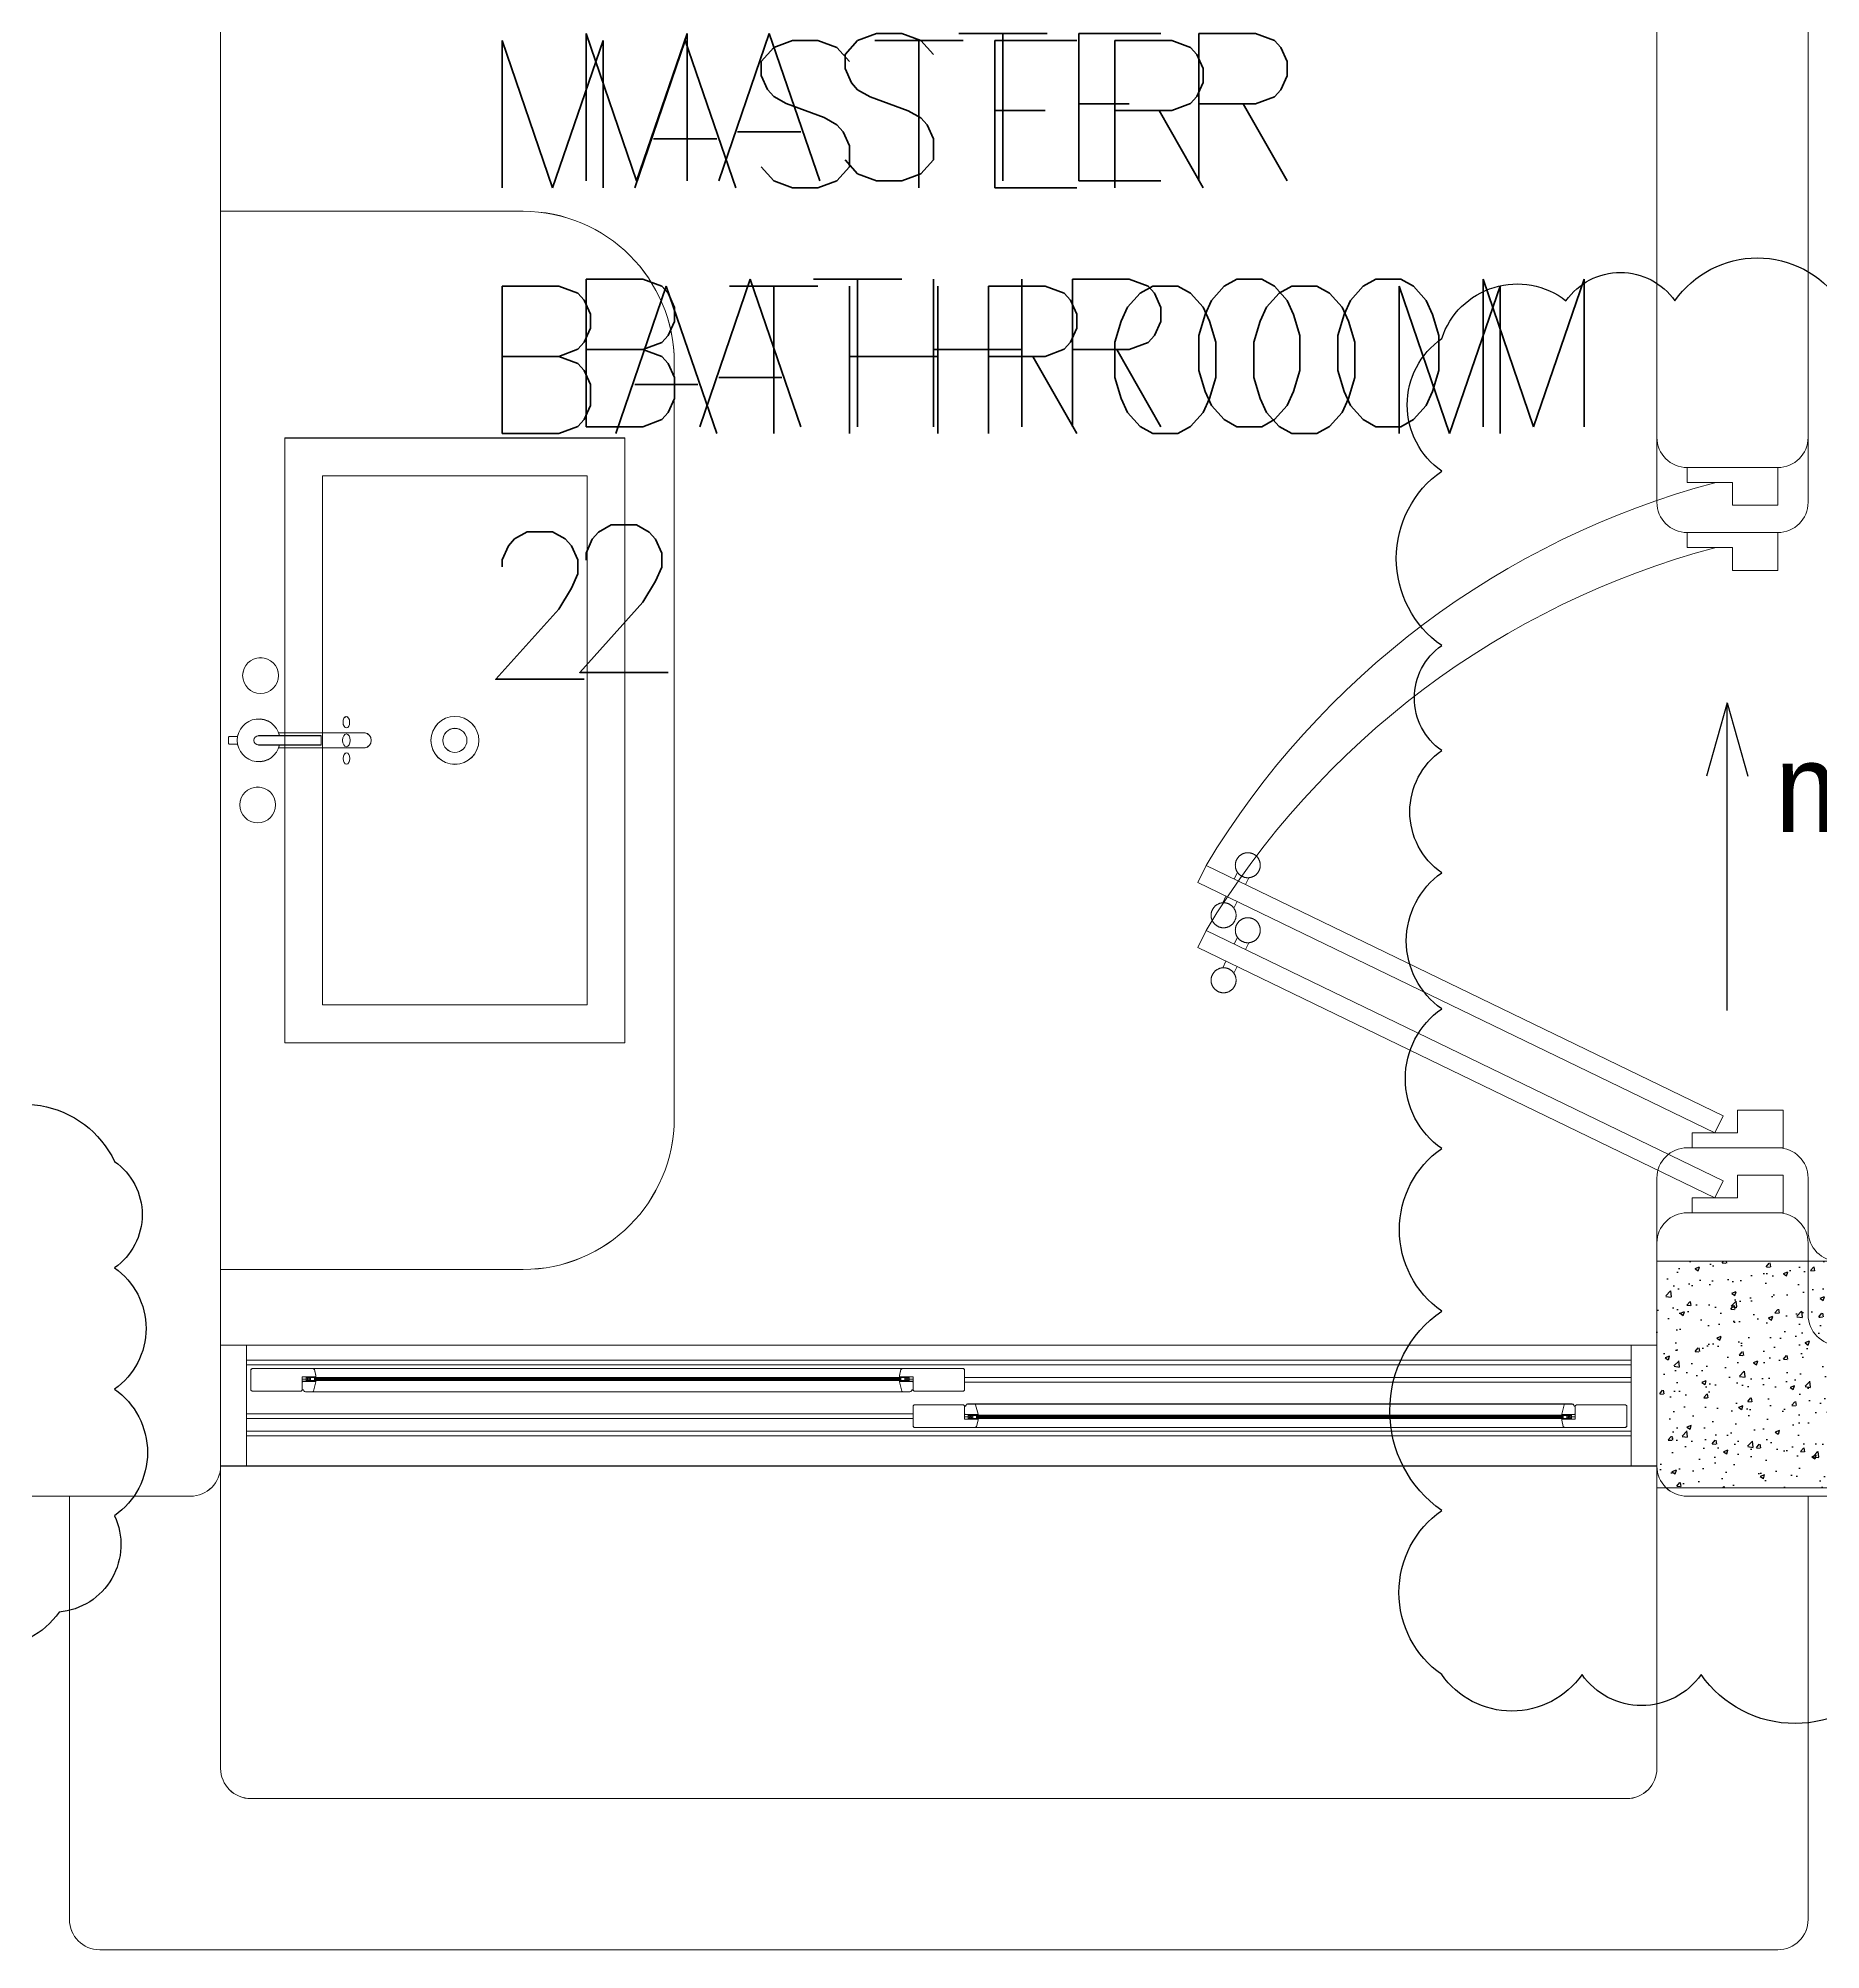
# Model space of a CAD drawing. Header units: metres. Extents: x -232 to 581, y 30 to 789.
# Drawn here: x 231.521 to 233.879, y 656.946 to 659.475 of the extents above; entities that cross this region are included whole.
import ezdxf

# ---------------------------------------------------------------- set-up
doc = ezdxf.new("R2010")
doc.units = ezdxf.units.M
doc.layers.add('1', color=1, linetype='Continuous')
doc.layers.add('HATCH', color=8, linetype='Continuous')
for name, color, linetype, lineweight in [('A-DOOR', 35, 'Continuous', 5), ('A-WALL', 250, 'Continuous', 20), ('baños', 140, 'Continuous', 0), ('Columnas', 7, 'Continuous', 18), ('cristales', 131, 'Continuous', 0), ('muros bajitos', 252, 'Continuous', 5), ('textos', 7, 'Continuous', 0)]:
    doc.layers.add(name, color=color, linetype=linetype, lineweight=lineweight)
doc.styles.get("Standard").update_dxf_attribs({"font": 'arial.ttf'})

# ---------------------------------------------------------------- blocks, each defined once
blk = doc.blocks.new('P90')
at = {"layer": 'A-DOOR'}
for p, q in [((-0.0476, -0.8576), (0.6364, -0.5264)), ((0.6473, -0.5489), (0.6364, -0.5264)), ((-0.0368, -0.88), (0.6473, -0.5489)), ((0.5843, -0.5517), (0.58, -0.5427)), ((0.5992, -0.5445), (0.5949, -0.5355)), ((0.5952, -0.5741), (0.5995, -0.5831)), ((0.6101, -0.5669), (0.6144, -0.5759)), ((-0.0368, -0.88), (-0.0476, -0.8576))]:
    blk.add_line(p, q, dxfattribs=at)
for points in [[(-0.06, -0.02), (-0.06, -0.05), (-0.12, -0.05), (-0.12, 0), (0, 0), (0, -0.02)], [(-0.0668, -0.88), (-0.0668, -0.85), (-0.1268, -0.85), (-0.1268, -0.9), (-0.0068, -0.9), (-0.0068, -0.88)]]:
    blk.add_lwpolyline(points, close=True, dxfattribs=at)
blk.add_arc((-0.3259, -1.105), 1.1228, 31.0139, 75.0797, dxfattribs=at)
for points in [[(0.5812, -0.5096), (0.5857, -0.5096), (0.5933, -0.5141), (0.5977, -0.5218), (0.5977, -0.5306), (0.5933, -0.5383), (0.5856, -0.5427), (0.5767, -0.5427), (0.5691, -0.5383), (0.5647, -0.5306), (0.5647, -0.5217), (0.5691, -0.514), (0.5768, -0.5096), (0.5812, -0.5096)], [(0.6133, -0.5758), (0.6177, -0.5758), (0.6254, -0.5803), (0.6298, -0.5879), (0.6298, -0.5968), (0.6253, -0.6045), (0.6176, -0.6089), (0.6088, -0.6089), (0.6011, -0.6044), (0.5967, -0.5967), (0.5967, -0.5879), (0.6011, -0.5802), (0.6088, -0.5758), (0.6133, -0.5758)]]:
    blk.add_open_spline(points, degree=2, dxfattribs=at)
blk = doc.blocks.new('A$C8d867532')
at = {"layer": 'baños', "linetype": 'Continuous'}
blk.add_line((0.0395, 0.4062, 0), (0.1223, 0.4062, 0.0004), dxfattribs=at)
at = {"layer": 'baños'}
for points in [[(0.0743, 0.8), (0.5243, 0.8), (0.5243, 0), (0.0743, 0)], [(0.1243, 0.75), (0.4743, 0.75), (0.4743, 0.05), (0.1243, 0.05)]]:
    blk.add_lwpolyline(points, close=True, dxfattribs=at)
at = {"layer": 'baños', "linetype": 'Continuous'}
for points, elevation in [([(0.0114, 0.405), (0.0005, 0.405), (0, 0.4043), (0, 0.3957)], 0), ([(0.1223, 0.4062), (0.1223, 0.3939)], 0.0004), ([(0, 0.3957), (0.0005, 0.395), (0.0114, 0.395)], 0)]:
    blk.add_lwpolyline(points, dxfattribs=dict(at, elevation=elevation))
blk.add_lwpolyline([(0.0672, 0.3939, -9.082434), (0.0672, 0.4062)], format="xyb", dxfattribs=at)
at = {"layer": 'baños', "linetype": 'Continuous', "elevation": 0}
for points in [[(0.0333, 0.4, -0.385153), (0.0395, 0.4062), (0.0395, 0.4062)], [(0.0661, 0.4101), (0.1804, 0.4101, -0.363105), (0.1887, 0.4, -0.363105), (0.1804, 0.39), (0.0661, 0.39)], [(0.0333, 0.4, 0.385153), (0.0395, 0.3939), (0.0395, 0.3939)]]:
    blk.add_lwpolyline(points, format="xyb", dxfattribs=at)
at = {"layer": 'baños', "linetype": 'Continuous', "extrusion": (1.31781e-06, -1, -8.43443e-26), "elevation": -0.3939}
blk.add_lwpolyline([(0.1223, 0.0004), (0.0395, 0)], close=True, dxfattribs=at)
at = {"layer": 'baños', "linetype": 'Continuous'}
for centre, radius in [((0.0422, 0.4857), 0.0237), ((0.2993, 0.4), 0.0317), ((0.2993, 0.4), 0.0159), ((0.0384, 0.3146), 0.0237)]:
    blk.add_circle(centre, radius, dxfattribs=at)
at = {"layer": 'baños', "linetype": 'Continuous', "extrusion": (3.61622e-27, 8.43443e-26, -1)}
for centre, major_axis, ratio in [((0.1557, 0.424), (0.00005, -0.0075), 0.581577), ((0.1558, 0.4), (0, -0.0085), 0.599546), ((0.1558, 0.376), (0.00005, -0.0075), 0.581577)]:
    blk.add_ellipse(centre, major_axis=major_axis, ratio=ratio, dxfattribs=at)
at = {"layer": 'baños', "linetype": 'Continuous', "flags": 8}
for tag, p in [('TRADENAME', (0.1887, 0.4, 0)), ('MODELNUMBER', (0.1887, 0.4, 0)), ('MATERIAL', (0.1888, 0.4, 0)), ('PRODUCT', (0.1888, 0.4, 0))]:
    blk.add_attdef(tag, p, '', height=0.0000254, rotation=270.0001, dxfattribs=at)
at = {"layer": 'baños', "linetype": 'Continuous'}
for tag, p in [('MATERIAL', (0.299, 0.3999)), ('PRODUCT', (0.299, 0.3999)), ('TRADENAME', (0.2991, 0.3999)), ('MODELNUMBER', (0.2991, 0.3999))]:
    blk.add_attdef(tag, p, '', height=0.0000254, rotation=90.0001, dxfattribs=at)
blk = doc.blocks.new('21.11.2025 LN09 2DO NIVEL')
at = {"layer": 'A-DOOR', "color": 18, "true_color": 0x000000}
for p, q in [((270.4285, 140.4014), (272.3285, 140.4014)), ((270.4625, 140.2414), (270.4625, 140.4014)), ((270.4625, 140.3814), (272.2945, 140.3814)), ((272.2945, 140.2414), (272.2945, 140.4014)), ((272.3285, 140.4014), (272.3285, 140.2414)), ((270.4625, 140.3754), (272.2945, 140.3754)), ((270.4685, 140.3689), (270.47, 140.3704)), ((270.4685, 140.3419), (270.4685, 140.3689)), ((270.47, 140.3704), (270.5506, 140.3704)), ((270.554, 140.3594), (270.5365, 140.3594)), ((270.5365, 140.3594), (270.5365, 140.3419)), ((270.5365, 140.3564), (270.5415, 140.3564)), ((270.5365, 140.3564), (270.5415, 140.3564)), ((270.5415, 140.3584), (270.5475, 140.3544)), ((270.5415, 140.3544), (270.5475, 140.3584)), ((270.5506, 140.3704), (270.5525, 140.369)), ((270.5506, 140.3704), (271.3304, 140.3704)), ((270.5525, 140.369), (270.5545, 140.3609)), ((270.5545, 140.3599), (270.554, 140.3594)), ((270.5545, 140.3609), (270.5545, 140.3599)), ((271.3285, 140.369), (271.3265, 140.3609)), ((271.3265, 140.3609), (271.3265, 140.3599)), ((271.3265, 140.3599), (271.327, 140.3594)), ((271.327, 140.3594), (271.3445, 140.3594)), ((271.3304, 140.3704), (271.3285, 140.369)), ((271.411, 140.3704), (271.3304, 140.3704)), ((271.3395, 140.3584), (271.3335, 140.3544)), ((271.3395, 140.3544), (271.3335, 140.3584)), ((271.3445, 140.3564), (271.3395, 140.3564)), ((271.3445, 140.3564), (271.3395, 140.3564)), ((271.3445, 140.3594), (271.3445, 140.3419)), ((271.4125, 140.3689), (271.411, 140.3704)), ((271.4125, 140.3419), (271.4125, 140.3689)), ((272.2945, 140.3584), (271.4125, 140.3584)), ((270.47, 140.3404), (270.4685, 140.3419)), ((270.535, 140.3404), (270.47, 140.3404)), ((270.5365, 140.3419), (270.535, 140.3404)), ((271.3313, 140.3394), (270.5497, 140.3394)), ((271.3445, 140.3419), (271.346, 140.3404)), ((271.346, 140.3404), (271.411, 140.3404)), ((271.4125, 140.3419), (271.411, 140.3404)), ((272.2945, 140.3524), (271.4125, 140.3524)), ((271.3445, 140.3104), (270.4625, 140.3104)), ((271.346, 140.3224), (271.3445, 140.3209)), ((271.3445, 140.3209), (271.3445, 140.2939)), ((271.411, 140.3224), (271.346, 140.3224)), ((271.4125, 140.3209), (271.411, 140.3224)), ((271.4125, 140.3034), (271.4125, 140.3209)), ((271.4125, 140.3064), (271.4175, 140.3064)), ((271.4125, 140.3064), (271.4175, 140.3064)), ((271.4175, 140.3044), (271.4235, 140.3084)), ((271.4175, 140.3084), (271.4235, 140.3044)), ((271.4257, 140.3234), (272.2073, 140.3234)), ((272.2155, 140.3044), (272.2095, 140.3084)), ((272.2155, 140.3084), (272.2095, 140.3044)), ((272.2205, 140.3064), (272.2155, 140.3064)), ((272.2205, 140.3064), (272.2155, 140.3064)), ((272.2205, 140.3209), (272.222, 140.3224)), ((272.2205, 140.3034), (272.2205, 140.3209)), ((272.222, 140.3224), (272.287, 140.3224)), ((272.287, 140.3224), (272.2885, 140.3209)), ((272.2885, 140.3209), (272.2885, 140.2939)), ((271.3445, 140.3044), (270.4625, 140.3044)), ((270.4625, 140.2874), (272.2945, 140.2874)), ((270.4625, 140.2814), (272.2945, 140.2814)), ((271.3445, 140.2939), (271.346, 140.2924)), ((271.346, 140.2924), (271.4266, 140.2924)), ((271.43, 140.3034), (271.4125, 140.3034)), ((271.4266, 140.2924), (271.4285, 140.2939)), ((272.2064, 140.2924), (271.4266, 140.2924)), ((271.4285, 140.2939), (271.4305, 140.3019)), ((271.4305, 140.3029), (271.43, 140.3034)), ((271.4305, 140.3019), (271.4305, 140.3029)), ((272.2025, 140.3029), (272.203, 140.3034)), ((272.2025, 140.3019), (272.2025, 140.3029)), ((272.2045, 140.2939), (272.2025, 140.3019)), ((272.203, 140.3034), (272.2205, 140.3034)), ((272.2064, 140.2924), (272.2045, 140.2939)), ((272.287, 140.2924), (272.2064, 140.2924)), ((272.2885, 140.2939), (272.287, 140.2924)), ((270.4285, 140.2414), (272.3285, 140.2414))]:
    blk.add_line(p, q, dxfattribs=at)
for points in [[(270.5365, 140.3564), (270.5415, 140.3564), (270.5415, 140.3564), (270.5365, 140.3564)], [(270.5415, 140.3584), (270.5475, 140.3584), (270.5475, 140.3544), (270.5415, 140.3544)], [(270.5415, 140.3544), (271.3395, 140.3544), (271.3395, 140.3584), (270.5415, 140.3584)], [(270.5415, 140.3584), (271.3395, 140.3584), (271.3395, 140.3544), (270.5415, 140.3544)], [(270.554, 140.3594), (270.542, 140.3594), (270.542, 140.3584), (270.554, 140.3584)], [(270.5475, 140.3584), (270.5525, 140.3584), (270.5525, 140.3544), (270.5475, 140.3544)], [(271.327, 140.3594), (271.339, 140.3594), (271.339, 140.3584), (271.327, 140.3584)], [(271.3335, 140.3584), (271.3285, 140.3584), (271.3285, 140.3544), (271.3335, 140.3544)], [(271.3395, 140.3584), (271.3335, 140.3584), (271.3335, 140.3544), (271.3395, 140.3544)], [(271.3445, 140.3564), (271.3395, 140.3564), (271.3395, 140.3564), (271.3445, 140.3564)], [(270.554, 140.3544), (270.542, 140.3544), (270.542, 140.3534), (270.554, 140.3534)], [(271.327, 140.3544), (271.339, 140.3544), (271.339, 140.3534), (271.327, 140.3534)], [(271.4125, 140.3064), (271.4175, 140.3064), (271.4175, 140.3064), (271.4125, 140.3064)], [(272.2155, 140.3084), (271.4175, 140.3084), (271.4175, 140.3044), (272.2155, 140.3044)], [(272.2155, 140.3044), (271.4175, 140.3044), (271.4175, 140.3084), (272.2155, 140.3084)], [(271.4175, 140.3044), (271.4235, 140.3044), (271.4235, 140.3084), (271.4175, 140.3084)], [(271.43, 140.3084), (271.418, 140.3084), (271.418, 140.3094), (271.43, 140.3094)], [(271.4235, 140.3044), (271.4285, 140.3044), (271.4285, 140.3084), (271.4235, 140.3084)], [(272.203, 140.3084), (272.215, 140.3084), (272.215, 140.3094), (272.203, 140.3094)], [(272.2095, 140.3044), (272.2045, 140.3044), (272.2045, 140.3084), (272.2095, 140.3084)], [(272.2155, 140.3044), (272.2095, 140.3044), (272.2095, 140.3084), (272.2155, 140.3084)], [(272.2205, 140.3064), (272.2155, 140.3064), (272.2155, 140.3064), (272.2205, 140.3064)], [(271.43, 140.3034), (271.418, 140.3034), (271.418, 140.3044), (271.43, 140.3044)], [(272.203, 140.3034), (272.215, 140.3034), (272.215, 140.3044), (272.203, 140.3044)]]:
    blk.add_lwpolyline(points, close=True, dxfattribs=at)
for points in [[(270.5387, 140.3409, 0.341999), (270.5367, 140.3424), (270.5365, 140.3428), (270.5365, 140.3524), (270.5375, 140.3534), (270.5545, 140.3534), (270.5545, 140.3529), (270.5512, 140.3405, -0.339454), (270.5497, 140.3394), (270.5406, 140.3394, -0.341999)], [(271.3424, 140.3409, -0.341999), (271.3443, 140.3424), (271.3445, 140.3428), (271.3445, 140.3524), (271.3435, 140.3534), (271.3265, 140.3534), (271.3265, 140.3529), (271.3298, 140.3405, 0.339454), (271.3313, 140.3394), (271.3404, 140.3394, 0.341999)], [(271.4147, 140.3219, -0.341999), (271.4127, 140.3204), (271.4125, 140.3201), (271.4125, 140.3104), (271.4135, 140.3094), (271.4305, 140.3094), (271.4305, 140.3099), (271.4272, 140.3223, 0.339454), (271.4257, 140.3234), (271.4166, 140.3234, 0.341999)], [(272.2184, 140.3219, 0.341999), (272.2203, 140.3204), (272.2205, 140.3201), (272.2205, 140.3104), (272.2195, 140.3094), (272.2025, 140.3094), (272.2025, 140.3099), (272.2058, 140.3223, -0.339454), (272.2073, 140.3234), (272.2164, 140.3234, -0.341999)]]:
    blk.add_lwpolyline(points, format="xyb", close=True, dxfattribs=at)
at = {"layer": 'A-WALL', "color": 18, "true_color": 0x000000}
for p, q in [((272.5285, 141.5164), (272.5285, 144.8374)), ((272.3285, 143.8115), (272.3285, 141.5164)), ((270.4285, 142.7524), (270.4285, 140.2414)), ((272.3685, 141.4764), (272.4885, 141.4764)), ((272.3685, 140.5764), (272.4885, 140.5764)), ((272.3285, 140.5364), (272.3285, 140.2414)), ((272.5285, 140.5364), (272.5285, 140.4414)), ((270.3885, 140.2014), (269.3935, 140.2014)), ((273.5136, 140.2014), (272.3685, 140.2014))]:
    blk.add_line(p, q, dxfattribs=at)
for centre, start, end in [((272.3685, 141.5164), 180, 270), ((272.4885, 141.5164), 270, 0), ((272.3685, 140.5364), 90, 180), ((272.4885, 140.5364), 0, 90), ((272.5685, 140.4414), 180, 270), ((270.3885, 140.2414), 270, 0), ((272.3685, 140.2414), 180, 270)]:
    blk.add_arc(centre, 0.04, start, end, dxfattribs=at)
at = {"layer": 'baños', "color": 18, "true_color": 0x000000}
for p, q in [((270.8285, 141.9014), (270.4285, 141.9014)), ((271.0285, 141.7014), (271.0285, 140.7014)), ((270.8285, 140.5014), (270.4285, 140.5014))]:
    blk.add_line(p, q, dxfattribs=at)
for centre, start, end in [((270.8285, 141.7014), 0, 90), ((270.8285, 140.7014), 270, 0)]:
    blk.add_arc(centre, 0.2, start, end, dxfattribs=at)
at = {"layer": 'cristales', "color": 18, "true_color": 0x000000, "const_width": 0.004}
for points in [[(270.5525, 140.3564), (271.3285, 140.3564)], [(272.2045, 140.3064), (271.4285, 140.3064)]]:
    blk.add_lwpolyline(points, dxfattribs=at)
at = {"layer": 'muros bajitos', "color": 18, "true_color": 0x000000}
for p, q in [((270.4285, 140.2414), (270.4285, 139.8414)), ((272.3285, 140.2414), (272.3285, 139.8414)), ((270.2285, 140.2014), (270.2285, 139.6414)), ((272.5285, 140.2014), (272.5285, 139.6414)), ((272.2885, 139.8014), (270.4685, 139.8014)), ((272.4885, 139.6014), (270.2685, 139.6014))]:
    blk.add_line(p, q, dxfattribs=at)
for centre, start, end in [((270.4685, 139.8414), 180, 270), ((272.2885, 139.8414), 270, 0), ((270.2685, 139.6414), 180, 270), ((272.4885, 139.6414), 270, 0)]:
    blk.add_arc(centre, 0.04, start, end, dxfattribs=at)
at = {"layer": '1', "color": 18, "true_color": 0x000000}
ref = blk.add_blockref('A$C8d867532', (270.4391, 140.8014), dxfattribs=at)
ref.add_attrib('MATERIAL', 'VITREOUS CHINA', (270.7381, 141.2016), dxfattribs={"layer": 'baños', "linetype": 'Continuous', "height": 0.0000254, "rotation": 270.0001})
ref.add_attrib('PRODUCT', 'BATHROOM SINK', (270.7381, 141.2016), dxfattribs={"layer": 'baños', "linetype": 'Continuous', "height": 0.0000254, "rotation": 270.0001})
ref.add_attrib('TRADENAME', 'VOX', (270.7381, 141.2014), dxfattribs={"layer": 'baños', "linetype": 'Continuous', "height": 0.0000254, "rotation": 270.0001})
ref.add_attrib('MODELNUMBER', 'K-5373', (270.7382, 141.2014), dxfattribs={"layer": 'baños', "linetype": 'Continuous', "height": 0.0000254, "rotation": 270.0001})
ref.add_attrib('MATERIAL', 'BRASS', (270.6279, 141.2014, 0), dxfattribs={"layer": 'baños', "linetype": 'Continuous', "height": 0.0000254, "rotation": 90.0001})
ref.add_attrib('PRODUCT', 'FAUCETS', (270.6279, 141.2013, 0), dxfattribs={"layer": 'baños', "linetype": 'Continuous', "height": 0.0000254, "rotation": 90.0001})
ref.add_attrib('TRADENAME', 'PURIST', (270.6278, 141.2013, 0), dxfattribs={"layer": 'baños', "linetype": 'Continuous', "height": 0.0000254, "rotation": 90.0001})
ref.add_attrib('MODELNUMBER', 'K-14404-4A', (270.6278, 141.2013, 0), dxfattribs={"layer": 'baños', "linetype": 'Continuous', "height": 0.0000254, "rotation": 90.0001})
at = {"layer": 'A-DOOR', "color": 18, "true_color": 0x000000, "xscale": -1}
blk.add_blockref('P90', (272.3685, 141.4764), dxfattribs=at)
at = {"layer": 'baños', "color": 18, "linetype": 'Continuous', "true_color": 0x000000, "flags": 8}
for tag, p in [('TRADENAME', (265.5139, 159.7825, 0)), ('MODELNUMBER', (265.5139, 159.7825, 0)), ('PRODUCT', (265.5139, 159.7825, 0)), ('MATERIAL', (265.5139, 159.7824, 0)), ('MODELNUMBER', (266.6886, 159.7825, 0)), ('PRODUCT', (266.6886, 159.7825, 0)), ('TRADENAME', (266.6886, 159.7825, 0)), ('MATERIAL', (266.6886, 159.7824, 0))]:
    blk.add_attdef(tag, p, '', height=0.0000254, rotation=180.0001, dxfattribs=at)
at = {"layer": 'textos', "color": 18, "true_color": 0x000000, "insert": (270.8784, 141.2914), "char_height": 0.195, "width": 1.854973, "attachment_point": 7}
blk.add_mtext('{\\Fromans|c0;MASTER BATHROOM\\P2}', dxfattribs=at)
blk = doc.blocks.new('A$C89702949')
at = {"layer": 'HATCH'}
h = blk.add_hatch(dxfattribs=at)
h.set_pattern_fill('AR-CONC', color=256, scale=0.00032)
h.set_pattern_definition([(50, (114.33107, 55.238796), (0.058299094, -0.005100507), [0.006096, -0.067056]), (355, (114.33107, 55.238796), (-0.011277895, 0.06113819), [0.0048768, -0.053644987]), (100.451445, (114.33593, 55.23837), (0.0470212, 0.05603768), [0.005180803, -0.056988878]), (46.1842, (114.33107, 55.25505), (0.086745293, -0.013453545), [0.009144, -0.100584]), (96.63556, (114.3383, 55.25393), (0.07596932, 0.07917636), [0.00777121, -0.085483395]), (351.18415, (114.33107, 55.25505), (0.07596932, 0.07917636), [0.00731519, -0.080467114]), (21, (114.3392, 55.25099), (0.048516605, -0.032724863), [0.006096, -0.067056]), (326, (114.3392, 55.25099), (0.01977665, 0.05894015), [0.0048768, -0.0536448]), (71.451445, (114.34324, 55.24826), (0.068293254, 0.026215286), [0.005180803, -0.05698878]), (37.5, (114.331071, 55.238796), (0.000988353, 0.0270576124), [0, -0.05299456, 0, -0.0544576, 0, -0.053848]), (7.5, (114.33107, 55.238796), (0.021382292, 0.032057784), [0, -0.03104896, 0, -0.05177536, 0, -0.0205232]), (327.5, (114.312946, 55.238796), (0.0433889905, -0.001833198), [0, -0.02032, 0, -0.0633984, 0, -0.0841248]), (317.5, (114.304818, 55.238796), (0.047401338, 0.008136477), [0, -0.026416, 0, -0.04210304, 0, -0.0597408])])
h.paths.add_polyline_path([(15.3, 0.3), (15.3, 0), (16.1, 0), (16.1, 0.3)])
at = {"layer": 'Columnas'}
blk.add_lwpolyline([(15.3, 0.3), (15.3, 0), (16.1, 0), (16.1, 0.3)], close=True, dxfattribs=at)
blk = doc.blocks.new('20.03.2026 LN 09 SEGUNDO NIVEL ARQ')
at = {"layer": 'A-DOOR', "color": 5}
for p, q in [((88.6959, -62.2986), (90.5959, -62.2986)), ((88.7299, -62.4586), (88.7299, -62.2986)), ((90.5619, -62.4586), (90.5619, -62.2986)), ((90.5959, -62.2986), (90.5959, -62.4586)), ((88.7299, -62.3186), (90.5619, -62.3186)), ((88.7299, -62.3246), (90.5619, -62.3246)), ((88.7359, -62.3311), (88.7374, -62.3296)), ((88.7359, -62.3581), (88.7359, -62.3311)), ((88.7374, -62.3296), (88.8181, -62.3296)), ((88.8181, -62.3296), (88.8199, -62.3311)), ((88.8181, -62.3296), (89.5978, -62.3296)), ((88.8199, -62.3311), (88.8219, -62.3391)), ((89.5959, -62.3311), (89.5939, -62.3391)), ((89.5978, -62.3296), (89.5959, -62.3311)), ((89.6784, -62.3296), (89.5978, -62.3296)), ((89.6799, -62.3311), (89.6784, -62.3296)), ((89.6799, -62.3581), (89.6799, -62.3311)), ((88.7374, -62.3596), (88.7359, -62.3581)), ((88.8024, -62.3596), (88.7374, -62.3596)), ((88.8039, -62.3581), (88.8024, -62.3596)), ((88.8214, -62.3406), (88.8039, -62.3406)), ((88.8039, -62.3406), (88.8039, -62.3581)), ((88.8039, -62.3436), (88.8089, -62.3436)), ((88.8039, -62.3436), (88.8089, -62.3436)), ((88.8089, -62.3416), (88.8149, -62.3456)), ((88.8089, -62.3456), (88.8149, -62.3416)), ((89.5987, -62.3606), (88.8172, -62.3606)), ((88.8219, -62.3401), (88.8214, -62.3406)), ((88.8219, -62.3391), (88.8219, -62.3401)), ((89.5939, -62.3391), (89.5939, -62.3401)), ((89.5939, -62.3401), (89.5944, -62.3406)), ((89.5944, -62.3406), (89.6119, -62.3406)), ((89.6069, -62.3416), (89.6009, -62.3456)), ((89.6069, -62.3456), (89.6009, -62.3416)), ((89.6119, -62.3436), (89.6069, -62.3436)), ((89.6119, -62.3436), (89.6069, -62.3436)), ((89.6119, -62.3406), (89.6119, -62.3581)), ((89.6119, -62.3581), (89.6134, -62.3596)), ((89.6134, -62.3596), (89.6784, -62.3596)), ((89.6799, -62.3581), (89.6784, -62.3596)), ((90.5619, -62.3416), (89.6799, -62.3416)), ((90.5619, -62.3476), (89.6799, -62.3476)), ((89.6134, -62.3776), (89.6119, -62.3791)), ((89.6119, -62.3791), (89.6119, -62.4061)), ((89.6784, -62.3776), (89.6134, -62.3776)), ((89.6799, -62.3791), (89.6784, -62.3776)), ((89.6799, -62.3966), (89.6799, -62.3791)), ((89.6932, -62.3766), (90.4747, -62.3766)), ((90.4879, -62.3791), (90.4894, -62.3776)), ((90.4879, -62.3966), (90.4879, -62.3791)), ((90.4894, -62.3776), (90.5544, -62.3776)), ((90.5544, -62.3776), (90.5559, -62.3791)), ((90.5559, -62.3791), (90.5559, -62.4061)), ((89.6119, -62.3896), (88.7299, -62.3896)), ((89.6119, -62.3956), (88.7299, -62.3956)), ((88.7299, -62.4126), (90.5619, -62.4126)), ((89.6119, -62.4061), (89.6134, -62.4076)), ((89.6134, -62.4076), (89.6941, -62.4076)), ((89.6799, -62.3936), (89.6849, -62.3936)), ((89.6799, -62.3936), (89.6849, -62.3936)), ((89.6974, -62.3966), (89.6799, -62.3966)), ((89.6849, -62.3956), (89.6909, -62.3916)), ((89.6849, -62.3916), (89.6909, -62.3956)), ((89.6941, -62.4076), (89.6959, -62.4062)), ((90.4738, -62.4076), (89.6941, -62.4076)), ((89.6959, -62.4062), (89.6979, -62.3981)), ((89.6979, -62.3971), (89.6974, -62.3966)), ((89.6979, -62.3981), (89.6979, -62.3971)), ((90.4699, -62.3971), (90.4704, -62.3966)), ((90.4699, -62.3981), (90.4699, -62.3971)), ((90.4719, -62.4062), (90.4699, -62.3981)), ((90.4704, -62.3966), (90.4879, -62.3966)), ((90.4738, -62.4076), (90.4719, -62.4062)), ((90.5544, -62.4076), (90.4738, -62.4076)), ((90.4829, -62.3956), (90.4769, -62.3916)), ((90.4829, -62.3916), (90.4769, -62.3956)), ((90.4879, -62.3936), (90.4829, -62.3936)), ((90.4879, -62.3936), (90.4829, -62.3936)), ((90.5559, -62.4061), (90.5544, -62.4076)), ((88.7299, -62.4186), (90.5619, -62.4186)), ((88.6959, -62.4586), (90.5959, -62.4586))]:
    blk.add_line(p, q, dxfattribs=at)
for points in [[(88.8039, -62.3436), (88.8089, -62.3436), (88.8089, -62.3436), (88.8039, -62.3436)], [(88.8089, -62.3416), (88.8149, -62.3416), (88.8149, -62.3456), (88.8089, -62.3456)], [(88.8089, -62.3456), (89.6069, -62.3456), (89.6069, -62.3416), (88.8089, -62.3416)], [(88.8089, -62.3416), (89.6069, -62.3416), (89.6069, -62.3456), (88.8089, -62.3456)], [(88.8214, -62.3406), (88.8094, -62.3406), (88.8094, -62.3416), (88.8214, -62.3416)], [(88.8214, -62.3456), (88.8094, -62.3456), (88.8094, -62.3466), (88.8214, -62.3466)], [(88.8149, -62.3416), (88.8199, -62.3416), (88.8199, -62.3456), (88.8149, -62.3456)], [(89.5944, -62.3406), (89.6064, -62.3406), (89.6064, -62.3416), (89.5944, -62.3416)], [(89.5944, -62.3456), (89.6064, -62.3456), (89.6064, -62.3466), (89.5944, -62.3466)], [(89.6009, -62.3416), (89.5959, -62.3416), (89.5959, -62.3456), (89.6009, -62.3456)], [(89.6069, -62.3416), (89.6009, -62.3416), (89.6009, -62.3456), (89.6069, -62.3456)], [(89.6119, -62.3436), (89.6069, -62.3436), (89.6069, -62.3436), (89.6119, -62.3436)], [(89.6799, -62.3936), (89.6849, -62.3936), (89.6849, -62.3936), (89.6799, -62.3936)], [(90.4829, -62.3916), (89.6849, -62.3916), (89.6849, -62.3956), (90.4829, -62.3956)], [(90.4829, -62.3956), (89.6849, -62.3956), (89.6849, -62.3916), (90.4829, -62.3916)], [(89.6849, -62.3956), (89.6909, -62.3956), (89.6909, -62.3916), (89.6849, -62.3916)], [(89.6974, -62.3916), (89.6854, -62.3916), (89.6854, -62.3906), (89.6974, -62.3906)], [(89.6974, -62.3966), (89.6854, -62.3966), (89.6854, -62.3956), (89.6974, -62.3956)], [(89.6909, -62.3956), (89.6959, -62.3956), (89.6959, -62.3916), (89.6909, -62.3916)], [(90.4704, -62.3916), (90.4824, -62.3916), (90.4824, -62.3906), (90.4704, -62.3906)], [(90.4704, -62.3966), (90.4824, -62.3966), (90.4824, -62.3956), (90.4704, -62.3956)], [(90.4769, -62.3956), (90.4719, -62.3956), (90.4719, -62.3916), (90.4769, -62.3916)], [(90.4829, -62.3956), (90.4769, -62.3956), (90.4769, -62.3916), (90.4829, -62.3916)], [(90.4879, -62.3936), (90.4829, -62.3936), (90.4829, -62.3936), (90.4879, -62.3936)]]:
    blk.add_lwpolyline(points, close=True, dxfattribs=at)
for points in [[(88.8061, -62.3591, 0.341999), (88.8041, -62.3576), (88.8039, -62.3573), (88.8039, -62.3476), (88.8049, -62.3466), (88.8219, -62.3466), (88.8219, -62.3471), (88.8186, -62.3595, -0.339454), (88.8172, -62.3606), (88.808, -62.3606, -0.341999)], [(89.6098, -62.3591, -0.341999), (89.6117, -62.3576), (89.6119, -62.3573), (89.6119, -62.3476), (89.6109, -62.3466), (89.5939, -62.3466), (89.5939, -62.3471), (89.5972, -62.3595, 0.339454), (89.5987, -62.3606), (89.6078, -62.3606, 0.341999)], [(89.6821, -62.3781, -0.341999), (89.6801, -62.3796), (89.6799, -62.38), (89.6799, -62.3896), (89.6809, -62.3906), (89.6979, -62.3906), (89.6979, -62.3901), (89.6946, -62.3777, 0.339454), (89.6932, -62.3766), (89.684, -62.3766, 0.341999)], [(90.4858, -62.3781, 0.341999), (90.4877, -62.3796), (90.4879, -62.38), (90.4879, -62.3896), (90.4869, -62.3906), (90.4699, -62.3906), (90.4699, -62.3901), (90.4732, -62.3777, -0.339454), (90.4747, -62.3766), (90.4838, -62.3766, -0.341999)]]:
    blk.add_lwpolyline(points, format="xyb", close=True, dxfattribs=at)
at = {"layer": 'A-WALL', "color": 5}
for p, q in [((90.7959, -61.0977), (90.7959, -57.8777)), ((90.5959, -58.8886), (90.5959, -61.0977)), ((88.6959, -59.9477), (88.6959, -62.4586)), ((90.6359, -61.1377), (90.7559, -61.1377)), ((90.6359, -62.0377), (90.7559, -62.0377)), ((90.5959, -62.0777), (90.5959, -62.4586)), ((90.7959, -62.0777), (90.7959, -62.1477)), ((88.6559, -62.4986), (87.7359, -62.4986)), ((91.781, -62.4986), (90.6359, -62.4986))]:
    blk.add_line(p, q, dxfattribs=at)
for centre, start, end in [((90.6359, -61.0977), 180, 270), ((90.7559, -61.0977), 270, 0), ((90.6359, -62.0777), 90, 180), ((90.7559, -62.0777), 0, 90), ((90.8359, -62.1477), 180, 270), ((88.6559, -62.4586), 270, 0), ((90.6359, -62.4586), 180, 270)]:
    blk.add_arc(centre, 0.04, start, end, dxfattribs=at)
at = {"layer": 'baños', "color": 5}
for p, q in [((89.0959, -60.7986), (88.6959, -60.7986)), ((89.2959, -60.9986), (89.2959, -61.9986)), ((89.0959, -62.1986), (88.6959, -62.1986))]:
    blk.add_line(p, q, dxfattribs=at)
for centre, start, end in [((89.0959, -60.9986), 0, 90), ((89.0959, -61.9986), 270, 0)]:
    blk.add_arc(centre, 0.2, start, end, dxfattribs=at)
at = {"layer": 'cristales', "color": 5, "const_width": 0.004}
for points in [[(88.8199, -62.3436), (89.5959, -62.3436)], [(90.4719, -62.3936), (89.6959, -62.3936)]]:
    blk.add_lwpolyline(points, dxfattribs=at)
at = {"layer": 'muros bajitos', "color": 5}
for p, q in [((88.6959, -62.4586), (88.6959, -62.8586)), ((90.5959, -62.4586), (90.5959, -62.8586)), ((88.4959, -62.4986), (88.4959, -63.0586)), ((90.7959, -62.4986), (90.7959, -63.0586)), ((90.5559, -62.8986), (88.7359, -62.8986)), ((90.7559, -63.0986), (88.5359, -63.0986))]:
    blk.add_line(p, q, dxfattribs=at)
for centre, start, end in [((88.7359, -62.8586), 180, 270), ((90.5559, -62.8586), 270, 0), ((88.5359, -63.0586), 180, 270), ((90.7559, -63.0586), 270, 0)]:
    blk.add_arc(centre, 0.04, start, end, dxfattribs=at)
at = {"color": 5}
blk.add_blockref('A$C89702949', (75.2959, -62.4877), dxfattribs=at)
at = {"layer": '1', "color": 5}
ref = blk.add_blockref('A$C8d867532', (88.7065, -61.8986), dxfattribs=at)
ref.add_attrib('MATERIAL', 'VITREOUS CHINA', (89.0055, -61.4985), dxfattribs={"layer": 'baños', "linetype": 'Continuous', "height": 0.0000254, "rotation": 270.0001})
ref.add_attrib('PRODUCT', 'BATHROOM SINK', (89.0055, -61.4985), dxfattribs={"layer": 'baños', "linetype": 'Continuous', "height": 0.0000254, "rotation": 270.0001})
ref.add_attrib('TRADENAME', 'VOX', (89.0056, -61.4987), dxfattribs={"layer": 'baños', "linetype": 'Continuous', "height": 0.0000254, "rotation": 270.0001})
ref.add_attrib('MODELNUMBER', 'K-5373', (89.0056, -61.4986), dxfattribs={"layer": 'baños', "linetype": 'Continuous', "height": 0.0000254, "rotation": 270.0001})
ref.add_attrib('MATERIAL', 'BRASS', (88.8953, -61.4987, 0), dxfattribs={"layer": 'baños', "linetype": 'Continuous', "height": 0.0000254, "rotation": 90.0001})
ref.add_attrib('PRODUCT', 'FAUCETS', (88.8953, -61.4988, 0), dxfattribs={"layer": 'baños', "linetype": 'Continuous', "height": 0.0000254, "rotation": 90.0001})
ref.add_attrib('TRADENAME', 'PURIST', (88.8952, -61.4987, 0), dxfattribs={"layer": 'baños', "linetype": 'Continuous', "height": 0.0000254, "rotation": 90.0001})
ref.add_attrib('MODELNUMBER', 'K-14404-4A', (88.8952, -61.4988, 0), dxfattribs={"layer": 'baños', "linetype": 'Continuous', "height": 0.0000254, "rotation": 90.0001})
at = {"layer": 'A-DOOR', "color": 5, "xscale": -1}
blk.add_blockref('P90', (90.6359, -61.1377), dxfattribs=at)
at = {"layer": 'baños', "color": 5, "linetype": 'Continuous', "flags": 8}
for tag, p in [('MODELNUMBER', (83.7813, -42.9175, 0)), ('MATERIAL', (83.7813, -42.9176, 0)), ('PRODUCT', (83.7813, -42.9176, 0)), ('TRADENAME', (83.7813, -42.9176, 0)), ('MODELNUMBER', (84.956, -42.9175, 0)), ('TRADENAME', (84.956, -42.9176, 0)), ('MATERIAL', (84.956, -42.9176, 0)), ('PRODUCT', (84.956, -42.9176, 0))]:
    blk.add_attdef(tag, p, '', height=0.0000254, rotation=180.0001, dxfattribs=at)
at = {"layer": 'baños', "color": 5, "linetype": 'Continuous'}
for tag, p, rotation in [('TRADENAME', (85.8912, -56.9933), 180.0001), ('MODELNUMBER', (85.8912, -56.9934), 180.0001), ('MATERIAL', (85.8914, -56.9932), 180.0001), ('PRODUCT', (85.8914, -56.9933), 180.0001), ('MODELNUMBER', (86.6008, -56.9934), 179.9999), ('MATERIAL', (86.6008, -56.9932), 179.9999), ('PRODUCT', (86.6008, -56.9933), 179.9999), ('TRADENAME', (86.6008, -56.9933), 179.9999)]:
    blk.add_attdef(tag, p, '', height=0.0000254, rotation=rotation, dxfattribs=at)
at = {"layer": 'textos', "color": 5, "insert": (89.0347, -61.4178), "char_height": 0.195, "width": 1.854973, "attachment_point": 7}
blk.add_mtext('{\\Fromans|c0;MASTER BATHROOM\\P2}', dxfattribs=at)

msp = doc.modelspace()

# ---------------------------------------------------------------- linework, layer by layer
at = {"color": 6}
for p, q in [((233.7557, 658.596), (233.7285, 658.4992)), ((233.7557, 658.1892), (233.7557, 658.596)), ((233.7557, 658.596), (233.7829, 658.4992))]:
    msp.add_line(p, q, dxfattribs=at)
for points in [[(233.9698, 657.3105, -0.520567), (233.7211, 657.3105, -0.520567), (233.5636, 657.3105, -0.520567), (233.378, 657.3105, -0.520567), (233.378, 657.5276, -0.520567), (233.378, 657.7915, -0.520567), (233.378, 658.0065, -0.520567), (233.378, 658.1913, -0.520567), (233.378, 658.3711, -0.520567), (233.378, 658.533, -0.520567), (233.378, 658.6719, -0.520567), (233.378, 658.9026, -0.520567), (233.378, 659.078, -0.520567), (233.5424, 659.128, -0.520567), (233.6866, 659.128, -0.520567), (233.9045, 659.128, -0.520567)], [(231.4079, 658.0254, -0.520567), (231.6223, 657.9894, -0.520567), (231.6223, 657.8486, -0.520567), (231.6223, 657.6882, -0.520567), (231.6223, 657.5206, -0.520567), (231.5491, 657.3931, -0.520567), (231.3703, 657.3931, -0.520567)]]:
    msp.add_lwpolyline(points, format="xyb", dxfattribs=at)

# ---------------------------------------------------------------- block references
at = {"color": 1}
for name, p in [('20.03.2026 LN 09 SEGUNDO NIVEL ARQ', (143.0668, 720.0451)), ('21.11.2025 LN09 2DO NIVEL', (-38.6658, 517.345))]:
    msp.add_blockref(name, p, dxfattribs=at)

# ---------------------------------------------------------------- texts
at = {"color": 6, "insert": (233.7911, 658.543), "char_height": 0.117677, "attachment_point": 1}
msp.add_mtext_dynamic_manual_height_columns('\\pxqc;{\\fCentury Gothic|b0|i0|c0|p34;movimiento de puerta}', width=1.078156, gutter_width=0.0869, heights=[0.525], dxfattribs=at)

doc.saveas('drawing.dxf')
